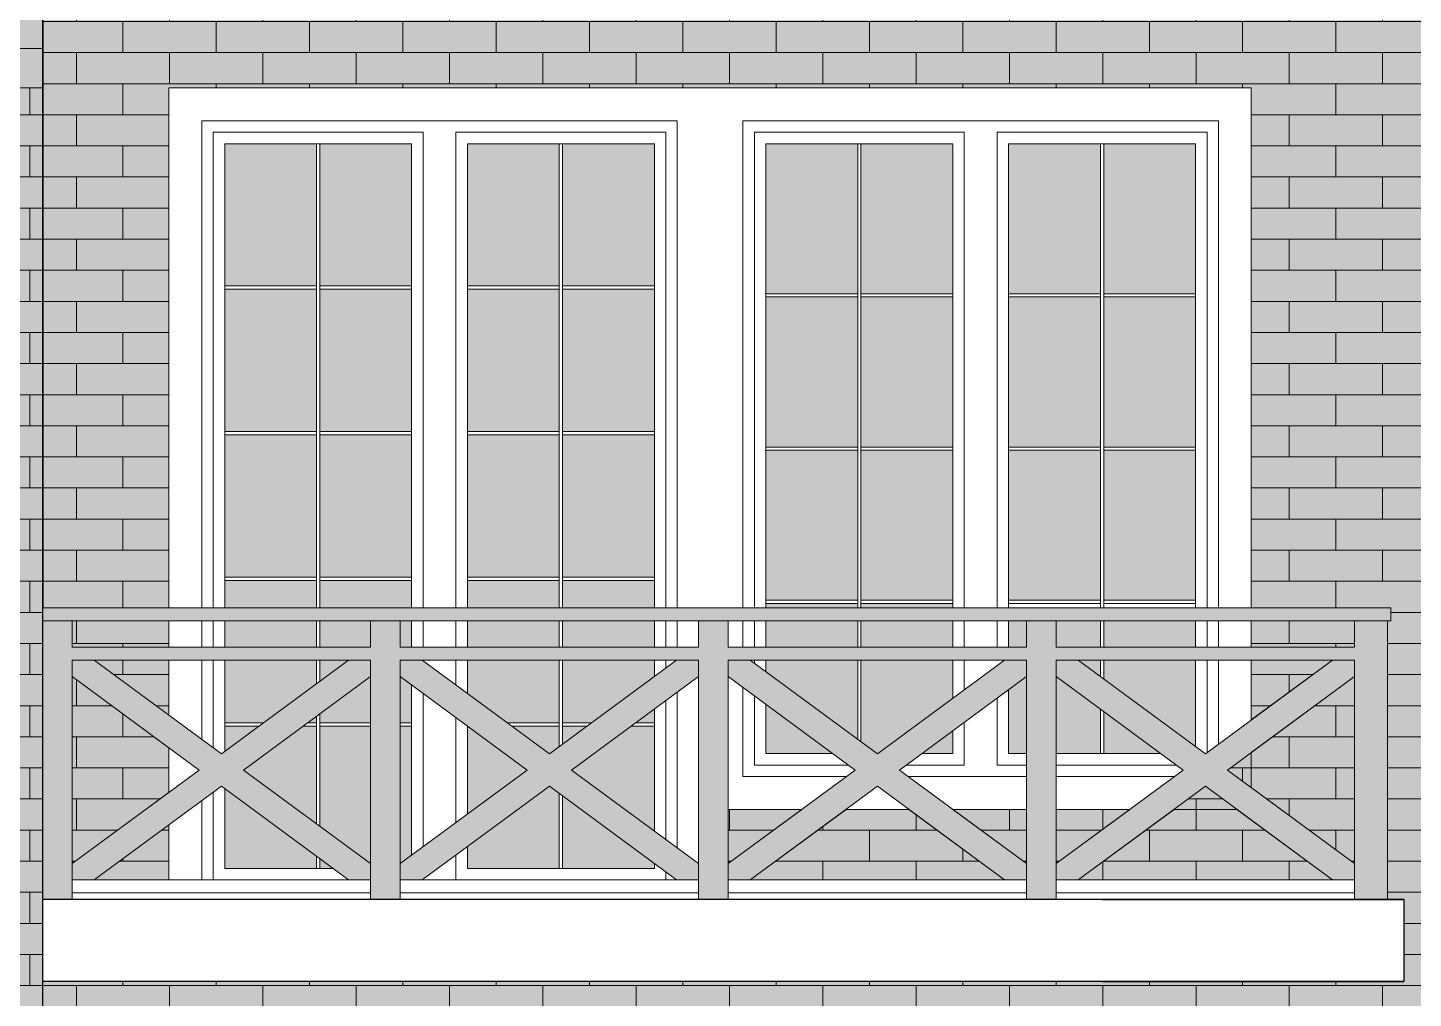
# Model space of a CAD drawing. Header units: millimetres. Extents: x -56498 to 234605, y -296269 to -29969.
# Drawn here: x 217763 to 221988, y -132718 to -129758 of the extents above; entities that cross this region are included whole.
import ezdxf

# ---------------------------------------------------------------- set-up
doc = ezdxf.new("R2010")
doc.units = ezdxf.units.MM
doc.header["$LTSCALE"] = 100
for name, color, linetype, lineweight in [('0.3', 7, 'Continuous', 30), ('Тонкі 0.18', 142, 'Continuous', 18), ('Штрихування 0.09', 253, 'Continuous', 9)]:
    doc.layers.add(name, color=color, linetype=linetype, lineweight=lineweight)

msp = doc.modelspace()

# ---------------------------------------------------------------- hatches: boundary and pattern name
at = {"layer": 'Тонкі 0.18', "ltscale": 0.75, "true_color": 0xf4ebd8}
h = msp.add_hatch(color=254, dxfattribs=at)
h.paths.add_polyline_path([(217689.124, -129001.829), (217364.445, -129366.652), (217689.124, -129731.4)])
h.paths.add_polyline_path([(217608.836, -128911.636), (216959.478, -128911.636), (217284.157, -129276.384)])
h.paths.add_polyline_path([(216879.115, -129001.829), (216879.115, -129731.4), (217203.794, -129366.652)])
h.paths.add_polyline_path([(217284.157, -129456.845), (216959.478, -129821.593), (217608.836, -129821.593)])
h.paths.add_polyline_path([(216759.133, -128911.636), (216029.111, -128911.636), (216029.111, -129821.593), (216759.133, -129821.593)])
h.paths.add_polyline_path([(215909.129, -128991.024), (215475.799, -129366.652), (215909.129, -129742.205)])
h.paths.add_polyline_path([(215384.18, -129446.04), (214950.775, -129821.593), (215817.511, -129821.593)])
h.paths.add_polyline_path([(214859.156, -128991.024), (214859.156, -129742.205), (215292.562, -129366.652)])
h.paths.add_polyline_path([(215817.511, -128911.636), (214950.775, -128911.636), (215384.18, -129287.189)])
h.paths.add_polyline_path([(214739.174, -128911.636), (214229.158, -128911.636), (214229.158, -129821.593), (214739.174, -129821.593)])
h.paths.add_polyline_path([(214109.176, -128991.024), (213675.77, -129366.652), (214109.176, -129742.205)])
h.paths.add_polyline_path([(214017.557, -128911.636), (213150.746, -128911.636), (213584.152, -129287.189)])
h.paths.add_polyline_path([(213492.533, -129366.652), (213059.127, -128991.024), (213059.127, -129742.205)])
h.paths.add_polyline_path([(213584.152, -129446.04), (213150.746, -129821.593), (214017.557, -129821.593)])
h.paths.add_polyline_path([(212939.146, -128911.636), (212209.124, -128911.636), (212209.124, -129821.593), (212939.146, -129821.593)])
h.paths.add_polyline_path([(212089.142, -129001.829), (211764.463, -129366.652), (212089.142, -129731.4)])
h.paths.add_polyline_path([(212008.854, -128911.636), (211359.496, -128911.636), (211684.175, -129276.384)])
h.paths.add_polyline_path([(211279.133, -129001.829), (211279.133, -129731.4), (211603.812, -129366.652)])
h.paths.add_polyline_path([(211684.175, -129456.845), (211359.496, -129821.593), (212008.854, -129821.593)])
h.paths.add_polyline_path([(214859.156, -129941.65), (214109.176, -129941.65), (214109.176, -131041.634), (214859.156, -131041.634)])
h.paths.add_polyline_path([(214859.156, -131041.634), (214109.176, -131041.634), (214109.176, -132141.619), (212459.143, -132141.619), (212459.143, -131041.634), (211159.151, -131041.634), (211159.151, -133966.634), (212459.143, -133966.634), (212459.143, -133141.618), (214109.176, -133141.618), (214109.176, -133966.634), (214859.156, -133966.634), (214859.156, -133141.618), (216509.114, -133141.618), (216509.114, -133966.634), (217809.181, -133966.634), (217809.181, -131041.634), (216509.114, -131041.634), (216509.114, -132141.619), (214859.156, -132141.619)])
h.paths.add_polyline_path([(217809.181, -129941.65), (216509.114, -129941.65), (216509.114, -131041.634), (217809.181, -131041.634)])
h.paths.add_polyline_path([(212459.143, -129941.65), (211159.151, -129941.65), (211159.151, -131041.634), (212459.143, -131041.634)])
h.paths.add_polyline_path([(217809.181, -133966.634), (216509.114, -133966.634), (216509.114, -134791.651), (214859.156, -134791.651), (214859.156, -133966.634), (214109.176, -133966.634), (214109.176, -134791.576), (214109.176, -134791.651), (212459.143, -134791.651), (212459.143, -133966.634), (211159.151, -133966.634), (211159.151, -135646.592), (217809.181, -135646.592)])
h = msp.add_hatch(color=254, dxfattribs=at)
h.paths.add_polyline_path([(218194.113, -131041.634), (217809.181, -131041.634), (217809.181, -131526.627), (218194.113, -131526.627)], flags=17)
h.paths.add_polyline_path([(218194.113, -131686.603), (217966.531, -131686.603), (218194.113, -131854.172)], flags=17)
h.paths.add_polyline_path([(218194.113, -131566.621), (217899.074, -131566.621), (217899.074, -131646.609), (218194.113, -131646.609)], flags=16)
h.paths.add_polyline_path([(218194.113, -131953.515), (217899.074, -131736.276), (217899.074, -132306.922), (218194.113, -132089.741)], flags=17)
h.paths.add_polyline_path([(218194.113, -132189.07), (217966.531, -132356.595), (218194.113, -132356.595)], flags=17)
h.paths.add_polyline_path([(221741.646, -131686.603), (221494.104, -131686.603), (221494.104, -131868.864)], flags=16)
h.paths.add_polyline_path([(220123.636, -132141.619), (219899.072, -132141.619), (219899.072, -132306.922)], flags=17)
h.paths.add_polyline_path([(220449.602, -132141.619), (220258.575, -132141.619), (219966.529, -132356.595), (220741.647, -132356.595)], flags=17)
h.paths.add_polyline_path([(221449.601, -132141.619), (221258.574, -132141.619), (220966.529, -132356.595), (221741.646, -132356.595)], flags=17)
h.paths.add_polyline_path([(221809.103, -131736.276), (221494.104, -131968.211), (221494.104, -132074.987), (221809.103, -132306.922)], flags=17)
h.paths.add_polyline_path([(225309.139, -129694.333), (218488.103, -129694.333), (218409.166, -129601.814), (217809.181, -128898.649), (217809.181, -128911.636), (217809.181, -129821.593), (217809.181, -129941.65), (217809.181, -131041.634), (218194.113, -131041.634), (218194.113, -129941.65), (219844.071, -129941.65), (221494.104, -129941.65), (221494.104, -131041.634), (222309.066, -131041.634), (222309.066, -129941.65), (223959.091, -129941.65), (223959.091, -131041.634), (225309.139, -131041.634)])
h.paths.add_polyline_path([(225309.139, -131041.634), (223959.091, -131041.634), (223959.091, -132141.619), (222309.066, -132141.619), (222309.066, -131041.634), (221494.104, -131041.634), (221494.104, -131526.627), (221919.106, -131526.627), (221919.106, -131566.621), (221909.126, -131566.621), (221909.126, -132416.598), (221959.126, -132416.598), (221959.126, -132666.595), (217809.181, -132666.595), (217809.181, -133966.634), (218194.113, -133966.634), (218194.113, -133141.618), (219844.146, -133141.618), (221494.104, -133141.618), (221494.104, -133966.634), (222309.141, -133966.634), (222309.141, -133141.618), (223959.173, -133141.618), (223959.173, -133966.634), (225309.139, -133966.634)])
h.paths.add_polyline_path([(225309.139, -133966.634), (223959.173, -133966.634), (223959.173, -134791.651), (222309.141, -134791.651), (222309.141, -133966.634), (221494.104, -133966.634), (221494.104, -134791.576), (221494.104, -134791.651), (218194.113, -134791.651), (218194.113, -133966.634), (217809.181, -133966.634), (217809.181, -135646.592), (225309.139, -135646.592)])
h.paths.add_polyline_path([(221809.103, -131566.621), (221494.104, -131566.621), (221494.104, -131646.609), (221809.103, -131646.609)], flags=16)
h.paths.add_polyline_path([(221741.646, -131686.603), (221494.104, -131686.603), (221494.104, -131868.864)], flags=17)
h.paths.add_polyline_path([(221809.103, -131736.276), (221494.104, -131968.211), (221494.104, -132074.987), (221809.103, -132306.922)], flags=16)
h.paths.add_polyline_path([(221449.601, -132141.619), (221258.574, -132141.619), (220966.529, -132356.595), (221741.646, -132356.595)], flags=17)
h.paths.add_polyline_path([(220899.072, -132141.619), (220899.072, -132306.922), (221123.636, -132141.619)], flags=17)
h.paths.add_polyline_path([(221258.567, -132141.619), (221258.574, -132141.619), (221354.088, -132071.31), (221449.601, -132141.619), (221449.608, -132141.619), (221741.646, -132356.595), (220966.529, -132356.595)], flags=17)
h.paths.add_polyline_path([(221421.545, -132021.637), (221809.103, -131736.276), (221809.103, -132306.922)], flags=17)
h.paths.add_polyline_path([(221494.104, -131868.864), (221494.104, -131686.603), (221741.646, -131686.603)], flags=17)
h.paths.add_polyline_path([(220809.104, -132141.619), (220584.54, -132141.619), (220809.104, -132306.922)], flags=17)
at = {"layer": 'Тонкі 0.18'}
msp.add_hatch(color=256, dxfattribs=at).paths.add_polyline_path([(219104.07, -131887.248), (219104.67, -131887.623), (219104.07, -131887.623), (219104.07, -131887.248)], flags=0)
at = {"layer": 'Штрихування 0.09', "true_color": 0xa64517}
h = msp.add_hatch(color=34, dxfattribs=at)
h.paths.add_polyline_path([(214229.158, -128911.636), (214109.176, -128911.636), (214109.176, -129821.593), (214229.158, -129821.593)])
h.paths.add_polyline_path([(215909.129, -128991.024), (215909.129, -128911.636), (215817.511, -128911.636), (215384.18, -129287.189), (214950.775, -128911.636), (214859.156, -128911.636), (214859.156, -128991.024), (215292.562, -129366.652), (214859.156, -129742.205), (214859.156, -129821.593), (214950.775, -129821.593), (215384.18, -129446.04), (215817.511, -129821.593), (215909.129, -129821.593), (215909.129, -129742.205), (215475.799, -129366.652)])
h.paths.add_polyline_path([(217689.124, -129001.829), (217689.124, -128911.636), (217608.836, -128911.636), (217284.157, -129276.384), (216959.478, -128911.636), (216879.115, -128911.636), (216879.115, -129001.829), (217203.794, -129366.652), (216879.115, -129731.4), (216879.115, -129821.593), (216959.478, -129821.593), (217284.157, -129456.845), (217608.836, -129821.593), (217689.124, -129821.593), (217689.124, -129731.4), (217364.445, -129366.652)])
h.paths.add_polyline_path([(213059.127, -128991.024), (213059.127, -128911.636), (212939.146, -128911.636), (212939.146, -129821.593), (213059.127, -129821.593)])
h.paths.add_polyline_path([(212209.124, -128911.636), (212089.142, -128911.636), (212089.142, -129821.593), (212209.124, -129821.593)])
h.paths.add_polyline_path([(211279.133, -128911.636), (211159.151, -128911.636), (211159.151, -129821.593), (211279.133, -129821.593)])
h.paths.add_polyline_path([(214109.176, -128991.024), (214109.176, -128911.636), (214017.557, -128911.636), (213584.152, -129287.189), (213150.746, -128911.636), (213059.127, -128911.636), (213059.127, -128991.024), (213492.533, -129366.652), (213059.127, -129742.205), (213059.127, -129821.593), (213150.746, -129821.593), (213584.152, -129446.04), (214017.557, -129821.593), (214109.176, -129821.593), (214109.176, -129742.205), (213675.77, -129366.652)])
h.paths.add_polyline_path([(212089.142, -129001.829), (212089.142, -128911.636), (212008.854, -128911.636), (211684.175, -129276.384), (211359.496, -128911.636), (211279.133, -128911.636), (211279.133, -129001.829), (211603.812, -129366.652), (211279.133, -129731.4), (211279.133, -129821.593), (211359.496, -129821.593), (211684.175, -129456.845), (212008.854, -129821.593), (212089.142, -129821.593), (212089.142, -129731.4), (211764.463, -129366.652)])
h.paths.add_polyline_path([(217809.106, -129821.593), (211159.151, -129821.593), (211159.151, -129941.65), (217809.106, -129941.65)])
h.paths.add_polyline_path([(214859.156, -128991.024), (214859.156, -128911.636), (214739.174, -128911.636), (214739.174, -129821.593), (214859.156, -129821.593)])
h.paths.add_polyline_path([(216029.111, -128911.636), (215909.129, -128911.636), (215909.129, -129821.593), (216029.111, -129821.593)])
h.paths.add_polyline_path([(216879.115, -129001.829), (216879.115, -128911.636), (216759.133, -128911.636), (216759.133, -129821.593), (216879.115, -129821.593)])
h.paths.add_polyline_path([(217809.181, -128911.636), (217689.124, -128911.636), (217689.124, -129731.4), (217689.124, -129821.593), (217809.181, -129821.593)])
h.paths.add_polyline_path([(211159.151, -128898.58), (211250.433, -128791.654), (217717.863, -128791.654), (217809.181, -128898.58), (217809.181, -128911.636), (211159.151, -128911.636)])
at = {"layer": 'Штрихування 0.09', "ltscale": 0.75}
h = msp.add_hatch(dxfattribs=at)
h.set_pattern_fill('AR-BRSTD', color=256, scale=1.4, style=0)
h.paths.add_polyline_path([(217689.124, -129001.829), (217364.445, -129366.652), (217689.124, -129731.4)])
h.paths.add_polyline_path([(217608.836, -128911.636), (216959.478, -128911.636), (217284.157, -129276.384)])
h.paths.add_polyline_path([(216879.115, -129001.829), (216879.115, -129731.4), (217203.794, -129366.652)])
h.paths.add_polyline_path([(217284.157, -129456.845), (216959.478, -129821.593), (217608.836, -129821.593)])
h.paths.add_polyline_path([(216759.133, -128911.636), (216029.111, -128911.636), (216029.111, -129821.593), (216759.133, -129821.593)])
h.paths.add_polyline_path([(215909.129, -128991.024), (215475.799, -129366.652), (215909.129, -129742.205)])
h.paths.add_polyline_path([(215384.18, -129446.04), (214950.775, -129821.593), (215817.511, -129821.593)])
h.paths.add_polyline_path([(214859.156, -128991.024), (214859.156, -129742.205), (215292.562, -129366.652)])
h.paths.add_polyline_path([(215817.511, -128911.636), (214950.775, -128911.636), (215384.18, -129287.189)])
h.paths.add_polyline_path([(214739.174, -128911.636), (214229.158, -128911.636), (214229.158, -129821.593), (214739.174, -129821.593)])
h.paths.add_polyline_path([(214109.176, -128991.024), (213675.77, -129366.652), (214109.176, -129742.205)])
h.paths.add_polyline_path([(214017.557, -128911.636), (213150.746, -128911.636), (213584.152, -129287.189)])
h.paths.add_polyline_path([(213492.533, -129366.652), (213059.127, -128991.024), (213059.127, -129742.205)])
h.paths.add_polyline_path([(213584.152, -129446.04), (213150.746, -129821.593), (214017.557, -129821.593)])
h.paths.add_polyline_path([(212939.146, -128911.636), (212209.124, -128911.636), (212209.124, -129821.593), (212939.146, -129821.593)])
h.paths.add_polyline_path([(212089.142, -129001.829), (211764.463, -129366.652), (212089.142, -129731.4)])
h.paths.add_polyline_path([(212008.854, -128911.636), (211359.496, -128911.636), (211684.175, -129276.384)])
h.paths.add_polyline_path([(211279.133, -129001.829), (211279.133, -129731.4), (211603.812, -129366.652)])
h.paths.add_polyline_path([(211684.175, -129456.845), (211359.496, -129821.593), (212008.854, -129821.593)])
h.paths.add_polyline_path([(214859.156, -129941.65), (214109.176, -129941.65), (214109.176, -131041.634), (214859.156, -131041.634)])
h.paths.add_polyline_path([(214859.156, -131041.634), (214109.176, -131041.634), (214109.176, -132141.619), (212459.143, -132141.619), (212459.143, -131041.634), (211159.151, -131041.634), (211159.151, -133966.634), (212459.143, -133966.634), (212459.143, -133141.618), (214109.176, -133141.618), (214109.176, -133966.634), (214859.156, -133966.634), (214859.156, -133141.618), (216509.114, -133141.618), (216509.114, -133966.634), (217809.181, -133966.634), (217809.181, -131041.634), (216509.114, -131041.634), (216509.114, -132141.619), (214859.156, -132141.619)])
h.paths.add_polyline_path([(217809.181, -129941.65), (216509.114, -129941.65), (216509.114, -131041.634), (217809.181, -131041.634)])
h.paths.add_polyline_path([(212459.143, -129941.65), (211159.151, -129941.65), (211159.151, -131041.634), (212459.143, -131041.634)])
h.paths.add_polyline_path([(217809.181, -133966.634), (216509.114, -133966.634), (216509.114, -134791.651), (214859.156, -134791.651), (214859.156, -133966.634), (214109.176, -133966.634), (214109.176, -134791.576), (214109.176, -134791.651), (212459.143, -134791.651), (212459.143, -133966.634), (211159.151, -133966.634), (211159.151, -135646.592), (217809.181, -135646.592)])
h = msp.add_hatch(dxfattribs=at)
h.set_pattern_fill('AR-BRSTD', color=256, scale=1.4, style=0)
h.paths.add_polyline_path([(218194.113, -131041.634), (217809.181, -131041.634), (217809.181, -131526.627), (218194.113, -131526.627)], flags=17)
h.paths.add_polyline_path([(218194.113, -131686.603), (217966.531, -131686.603), (218194.113, -131854.172)], flags=17)
h.paths.add_polyline_path([(218194.113, -131566.621), (217899.074, -131566.621), (217899.074, -131646.609), (218194.113, -131646.609)], flags=16)
h.paths.add_polyline_path([(218194.113, -131953.515), (217899.074, -131736.276), (217899.074, -132306.922), (218194.113, -132089.741)], flags=17)
h.paths.add_polyline_path([(218194.113, -132189.07), (217966.531, -132356.595), (218194.113, -132356.595)], flags=17)
h.paths.add_polyline_path([(221741.646, -131686.603), (221494.104, -131686.603), (221494.104, -131868.864)], flags=16)
h.paths.add_polyline_path([(220123.636, -132141.619), (219899.072, -132141.619), (219899.072, -132306.922)], flags=17)
h.paths.add_polyline_path([(220449.602, -132141.619), (220258.575, -132141.619), (219966.529, -132356.595), (220741.647, -132356.595)], flags=17)
h.paths.add_polyline_path([(221449.601, -132141.619), (221258.574, -132141.619), (220966.529, -132356.595), (221741.646, -132356.595)], flags=17)
h.paths.add_polyline_path([(221809.103, -131736.276), (221494.104, -131968.211), (221494.104, -132074.987), (221809.103, -132306.922)], flags=17)
h.paths.add_polyline_path([(225309.139, -129694.333), (218488.103, -129694.333), (218409.166, -129601.814), (217809.181, -128898.649), (217809.181, -128911.636), (217809.181, -129821.593), (217809.181, -129941.65), (217809.181, -131041.634), (218194.113, -131041.634), (218194.113, -129941.65), (219844.071, -129941.65), (221494.104, -129941.65), (221494.104, -131041.634), (222309.066, -131041.634), (222309.066, -129941.65), (223959.091, -129941.65), (223959.091, -131041.634), (225309.139, -131041.634)])
h.paths.add_polyline_path([(225309.139, -131041.634), (223959.091, -131041.634), (223959.091, -132141.619), (222309.066, -132141.619), (222309.066, -131041.634), (221494.104, -131041.634), (221494.104, -131526.627), (221919.106, -131526.627), (221919.106, -131566.621), (221909.126, -131566.621), (221909.126, -132416.598), (221959.126, -132416.598), (221959.126, -132666.595), (217809.181, -132666.595), (217809.181, -133966.634), (218194.113, -133966.634), (218194.113, -133141.618), (219844.146, -133141.618), (221494.104, -133141.618), (221494.104, -133966.634), (222309.141, -133966.634), (222309.141, -133141.618), (223959.173, -133141.618), (223959.173, -133966.634), (225309.139, -133966.634)])
h.paths.add_polyline_path([(225309.139, -133966.634), (223959.173, -133966.634), (223959.173, -134791.651), (222309.141, -134791.651), (222309.141, -133966.634), (221494.104, -133966.634), (221494.104, -134791.576), (221494.104, -134791.651), (218194.113, -134791.651), (218194.113, -133966.634), (217809.181, -133966.634), (217809.181, -135646.592), (225309.139, -135646.592)])
h.paths.add_polyline_path([(221809.103, -131566.621), (221494.104, -131566.621), (221494.104, -131646.609), (221809.103, -131646.609)], flags=16)
h.paths.add_polyline_path([(221741.646, -131686.603), (221494.104, -131686.603), (221494.104, -131868.864)], flags=17)
h.paths.add_polyline_path([(221809.103, -131736.276), (221494.104, -131968.211), (221494.104, -132074.987), (221809.103, -132306.922)], flags=16)
h.paths.add_polyline_path([(221449.601, -132141.619), (221258.574, -132141.619), (220966.529, -132356.595), (221741.646, -132356.595)], flags=17)
h.paths.add_polyline_path([(220899.072, -132141.619), (220899.072, -132306.922), (221123.636, -132141.619)], flags=17)
h.paths.add_polyline_path([(221258.567, -132141.619), (221258.574, -132141.619), (221354.088, -132071.31), (221449.601, -132141.619), (221449.608, -132141.619), (221741.646, -132356.595), (220966.529, -132356.595)], flags=17)
h.paths.add_polyline_path([(221421.545, -132021.637), (221809.103, -131736.276), (221809.103, -132306.922)], flags=17)
h.paths.add_polyline_path([(221494.104, -131868.864), (221494.104, -131686.603), (221741.646, -131686.603)], flags=17)
h.paths.add_polyline_path([(220809.104, -132141.619), (220584.54, -132141.619), (220809.104, -132306.922)], flags=17)
at = {"layer": 'Штрихування 0.09'}
h = msp.add_hatch(color=7, dxfattribs=at)
h.set_gradient(color1=(209, 255, 255), color2=(250, 255, 255), one_color=1, tint=0.99)
h.paths.add_polyline_path([(219674.116, -131566.621), (219394.083, -131566.621), (219394.083, -131646.609), (219674.116, -131646.609)])
h.paths.add_polyline_path([(219384.103, -131566.621), (219104.07, -131566.621), (219104.07, -131646.609), (219384.103, -131646.609)])
h.paths.add_polyline_path([(218809.105, -131736.276), (218654.082, -131850.42), (218654.082, -131877.643), (218809.105, -131877.643)])
h.paths.add_polyline_path([(218644.102, -131857.768), (218617.109, -131877.643), (218644.102, -131877.643)])
h.paths.add_polyline_path([(219674.116, -130111.605), (219394.083, -130111.605), (219394.083, -130545.611), (219674.116, -130545.611)])
h.paths.add_polyline_path([(219384.103, -130111.605), (219104.07, -130111.605), (219104.07, -130545.611), (219384.103, -130545.611)])
h.paths.add_polyline_path([(219384.103, -130555.591), (219104.07, -130555.591), (219104.07, -130989.597), (219384.103, -130989.597)])
h.paths.add_polyline_path([(219674.116, -130555.591), (219394.083, -130555.591), (219394.083, -130989.597), (219674.116, -130989.597)])
h.paths.add_polyline_path([(219384.103, -130999.652), (219104.07, -130999.652), (219104.07, -131433.583), (219384.103, -131433.583)])
h.paths.add_polyline_path([(219674.116, -130999.652), (219394.083, -130999.652), (219394.083, -131433.583), (219674.116, -131433.583)])
h.paths.add_polyline_path([(219384.103, -131443.637), (219104.07, -131443.637), (219104.07, -131526.627), (219384.103, -131526.627)])
h.paths.add_polyline_path([(219674.116, -131443.637), (219394.083, -131443.637), (219394.083, -131526.627), (219674.116, -131526.627)])
h.paths.add_polyline_path([(219674.116, -131887.623), (219603.555, -131887.623), (219421.546, -132021.637), (219674.116, -132207.555)])
h.paths.add_polyline_path([(219394.083, -132100.75), (219394.083, -132321.629), (219674.116, -132321.629), (219674.116, -132306.885)])
h.paths.add_polyline_path([(219384.103, -132093.404), (219354.089, -132071.31), (219104.07, -132255.351), (219104.07, -132321.629), (219384.103, -132321.629)])
h.paths.add_polyline_path([(219104.623, -131887.623), (219104.07, -131887.623), (219104.07, -132156.022), (219286.632, -132021.637)])
h.paths.add_polyline_path([(219384.103, -131887.623), (219239.543, -131887.623), (219354.089, -131971.963), (219384.103, -131949.863)])
h.paths.add_polyline_path([(219468.634, -131887.623), (219394.083, -131887.623), (219394.083, -131942.515)])
h.paths.add_polyline_path([(219674.116, -131736.327), (219674.116, -131686.603), (219394.083, -131686.603), (219394.083, -131877.643), (219482.188, -131877.643)])
h.paths.add_polyline_path([(219384.103, -131686.603), (219104.07, -131686.603), (219104.07, -131787.874), (219225.99, -131877.643), (219384.103, -131877.643)])
h.paths.add_polyline_path([(219674.116, -131835.669), (219617.109, -131877.643), (219674.116, -131877.643)])
h.paths.add_polyline_path([(218934.115, -131887.623), (218899.073, -131887.623), (218899.073, -132306.922), (218934.115, -132281.127)])
h.paths.add_polyline_path([(218934.115, -131762.077), (218899.073, -131736.276), (218899.073, -131877.643), (218934.115, -131877.643)])
h.paths.add_polyline_path([(218934.115, -131566.621), (218899.073, -131566.621), (218899.073, -131646.609), (218934.115, -131646.609)])
h.paths.add_polyline_path([(218809.105, -131566.621), (218654.082, -131566.621), (218654.082, -131646.609), (218809.105, -131646.609)])
h.paths.add_polyline_path([(218741.648, -131686.603), (218654.082, -131686.603), (218654.082, -131751.078)])
h.paths.add_polyline_path([(218644.102, -131686.603), (218364.069, -131686.603), (218364.069, -131877.643), (218482.189, -131877.643), (218644.102, -131758.426)])
h.paths.add_polyline_path([(218644.102, -131566.621), (218364.069, -131566.621), (218364.069, -131646.609), (218644.102, -131646.609)])
h.paths.add_polyline_path([(218468.635, -131887.623), (218364.069, -131887.623), (218364.069, -131964.615)])
h.paths.add_polyline_path([(218644.102, -131887.623), (218603.555, -131887.623), (218421.546, -132021.637), (218644.102, -132185.462)])
h.paths.add_polyline_path([(218809.105, -131887.623), (218654.082, -131887.623), (218654.082, -132192.808), (218809.105, -132306.922)])
h.paths.add_polyline_path([(218364.069, -132078.656), (218364.069, -132321.629), (218644.102, -132321.629), (218644.102, -132284.791)])
h.paths.add_polyline_path([(218654.082, -132292.137), (218654.082, -132321.629), (218694.146, -132321.629)])
h.paths.add_polyline_path([(218934.115, -131443.637), (218654.082, -131443.637), (218654.082, -131526.627), (218934.115, -131526.627)])
h.paths.add_polyline_path([(218644.102, -131443.637), (218364.069, -131443.637), (218364.069, -131526.627), (218644.102, -131526.627)])
h.paths.add_polyline_path([(218644.102, -130999.652), (218364.069, -130999.652), (218364.069, -131433.583), (218644.102, -131433.583)])
h.paths.add_polyline_path([(218934.115, -130999.652), (218654.082, -130999.652), (218654.082, -131433.583), (218934.115, -131433.583)])
h.paths.add_polyline_path([(218934.115, -130555.591), (218654.082, -130555.591), (218654.082, -130989.597), (218934.115, -130989.597)])
h.paths.add_polyline_path([(218644.102, -130555.591), (218364.069, -130555.591), (218364.069, -130989.597), (218644.102, -130989.597)])
h.paths.add_polyline_path([(218644.102, -130111.605), (218364.069, -130111.605), (218364.069, -130545.611), (218644.102, -130545.611)])
h.paths.add_polyline_path([(218934.115, -130111.605), (218654.082, -130111.605), (218654.082, -130545.611), (218934.115, -130545.611)])
h = msp.add_hatch(color=7, dxfattribs=at)
h.set_gradient(color1=(209, 255, 255), color2=(250, 255, 255), one_color=1, tint=0.99)
h.paths.add_polyline_path([(221324.073, -130111.605), (221044.116, -130111.605), (221044.116, -130569.097), (221324.073, -130569.097)])
h.paths.add_polyline_path([(221034.061, -130111.605), (220754.103, -130111.605), (220754.103, -130569.097), (221034.061, -130569.097)])
h.paths.add_polyline_path([(221034.061, -130579.152), (220754.103, -130579.152), (220754.103, -131036.644), (221034.061, -131036.644)])
h.paths.add_polyline_path([(221324.073, -130579.152), (221044.116, -130579.152), (221044.116, -131036.644), (221324.073, -131036.644)])
h.paths.add_polyline_path([(221324.073, -131046.624), (221044.116, -131046.624), (221044.116, -131504.116), (221324.073, -131504.116)])
h.paths.add_polyline_path([(221034.061, -131046.624), (220754.103, -131046.624), (220754.103, -131504.116), (221034.061, -131504.116)])
h.paths.add_polyline_path([(221044.116, -131843.072), (221044.116, -131971.588), (221218.657, -131971.588)])
h.paths.add_polyline_path([(221034.061, -131835.669), (220899.072, -131736.276), (220899.072, -131971.588), (221034.061, -131971.588)])
h.paths.add_polyline_path([(220809.104, -131736.276), (220754.103, -131776.774), (220754.103, -131971.588), (220809.104, -131971.588)])
h.paths.add_polyline_path([(220809.104, -131566.621), (220754.103, -131566.621), (220754.103, -131646.609), (220809.104, -131646.609)])
h.paths.add_polyline_path([(221034.061, -131566.621), (220899.072, -131566.621), (220899.072, -131646.609), (221034.061, -131646.609)])
h.paths.add_polyline_path([(221034.061, -131686.603), (220966.529, -131686.603), (221034.061, -131736.327)])
h.paths.add_polyline_path([(221324.073, -131566.621), (221044.116, -131566.621), (221044.116, -131646.609), (221324.073, -131646.609)])
h.paths.add_polyline_path([(221324.073, -131686.603), (221044.116, -131686.603), (221044.116, -131743.73), (221324.073, -131949.863)])
h.paths.add_polyline_path([(220584.072, -131901.968), (220489.518, -131971.588), (220584.072, -131971.588)])
h.paths.add_polyline_path([(220584.072, -131686.603), (220304.114, -131686.603), (220304.114, -131935.167), (220353.579, -131971.588), (220354.598, -131971.588), (220584.072, -131802.625)])
h.paths.add_polyline_path([(220294.06, -131686.603), (220014.102, -131686.603), (220014.102, -131721.63), (220294.06, -131927.764)])
h.paths.add_polyline_path([(220014.102, -131820.973), (220014.102, -131971.588), (220218.658, -131971.588)])
h.paths.add_polyline_path([(220294.06, -131566.621), (220014.102, -131566.621), (220014.102, -131646.609), (220294.06, -131646.609)])
h.paths.add_polyline_path([(220584.072, -131566.621), (220304.114, -131566.621), (220304.114, -131646.609), (220584.072, -131646.609)])
h.paths.add_polyline_path([(220584.072, -131514.096), (220304.114, -131514.096), (220304.114, -131526.627), (220584.072, -131526.627)])
h.paths.add_polyline_path([(220294.06, -131514.096), (220014.102, -131514.096), (220014.102, -131526.627), (220294.06, -131526.627)])
h.paths.add_polyline_path([(220584.072, -131046.624), (220304.114, -131046.624), (220304.114, -131504.116), (220584.072, -131504.116)])
h.paths.add_polyline_path([(220294.06, -131046.624), (220014.102, -131046.624), (220014.102, -131504.116), (220294.06, -131504.116)])
h.paths.add_polyline_path([(220294.06, -130579.152), (220014.102, -130579.152), (220014.102, -131036.644), (220294.06, -131036.644)])
h.paths.add_polyline_path([(220584.072, -130579.152), (220304.114, -130579.152), (220304.114, -131036.644), (220584.072, -131036.644)])
h.paths.add_polyline_path([(220584.072, -130111.605), (220304.114, -130111.605), (220304.114, -130569.097), (220584.072, -130569.097)])
h.paths.add_polyline_path([(220294.06, -130111.605), (220014.102, -130111.605), (220014.102, -130569.097), (220294.06, -130569.097)])
at = {"layer": 'Штрихування 0.09', "true_color": 0xa64517}
h = msp.add_hatch(color=34, dxfattribs=at)
h.paths.add_polyline_path([(218809.105, -131736.276), (218809.105, -131686.603), (218741.648, -131686.603), (218354.089, -131971.963), (217966.531, -131686.603), (217899.074, -131686.603), (217899.074, -131736.276), (218194.113, -131953.504), (218194.113, -131953.515), (218286.632, -132021.637), (218194.113, -132089.741), (218194.113, -132089.769), (217899.074, -132306.922), (217899.074, -132356.595), (217966.531, -132356.595), (218354.089, -132071.31), (218741.648, -132356.595), (218809.105, -132356.595), (218809.105, -132306.922), (218421.546, -132021.637)], flags=17)
h.paths.add_polyline_path([(219809.105, -131736.276), (219809.105, -131686.603), (219741.648, -131686.603), (219354.089, -131971.963), (218966.53, -131686.603), (218899.073, -131686.603), (218899.073, -131736.276), (219286.632, -132021.637), (218899.073, -132306.922), (218899.073, -132356.595), (218966.53, -132356.595), (219354.089, -132071.31), (219741.648, -132356.595), (219809.105, -132356.595), (219809.105, -132306.922), (219421.546, -132021.637)], flags=17)
h.paths.add_polyline_path([(221809.103, -131736.276), (221809.103, -131686.603), (221741.646, -131686.603), (221354.088, -131971.963), (220966.529, -131686.603), (220899.072, -131686.603), (220899.072, -131736.276), (221286.631, -132021.637), (221123.636, -132141.619), (221123.653, -132141.619), (220899.072, -132306.922), (220899.072, -132356.595), (220966.529, -132356.595), (221258.567, -132141.619), (221258.574, -132141.619), (221354.088, -132071.31), (221449.601, -132141.619), (221449.608, -132141.619), (221741.646, -132356.595), (221809.103, -132356.595), (221809.103, -132306.922), (221421.545, -132021.637)], flags=17)
h.paths.add_polyline_path([(220809.104, -131736.276), (220809.104, -131686.603), (220741.647, -131686.603), (220354.088, -131971.963), (219966.529, -131686.603), (219899.072, -131686.603), (219899.072, -131736.276), (220286.631, -132021.637), (220123.636, -132141.619), (220123.654, -132141.619), (219899.072, -132306.922), (219899.072, -132356.595), (219966.529, -132356.595), (220258.568, -132141.619), (220258.575, -132141.619), (220354.088, -132071.31), (220449.602, -132141.619), (220449.609, -132141.619), (220741.647, -132356.595), (220809.104, -132356.595), (220809.104, -132306.922), (220584.523, -132141.619), (220584.54, -132141.619), (220584.534, -132141.627), (220584.523, -132141.619), (220584.529, -132141.61), (220421.545, -132021.637)], flags=17)
h.paths.add_polyline_path([(221919.106, -131526.627), (217809.181, -131526.627), (217809.181, -131566.621), (221919.106, -131566.621)])
h.paths.add_polyline_path([(220899.072, -131566.621), (220809.104, -131566.621), (220809.104, -131646.609), (219899.072, -131646.609), (219899.072, -131566.621), (219809.105, -131566.621), (219809.105, -131646.609), (218899.073, -131646.609), (218899.073, -131566.621), (218809.105, -131566.621), (218809.105, -131646.609), (217899.074, -131646.609), (217899.074, -131566.621), (217809.181, -131566.621), (217809.181, -132416.598), (217899.074, -132416.598), (217899.074, -131686.603), (217966.531, -131686.603), (218809.105, -131686.603), (218809.105, -132416.598), (218899.073, -132416.598), (218899.073, -131686.603), (218966.53, -131686.603), (219809.105, -131686.603), (219809.105, -132416.598), (219899.072, -132416.598), (219899.072, -131686.603), (219966.529, -131686.603), (220809.104, -131686.603), (220809.104, -132416.598), (220899.072, -132416.598), (220899.072, -131686.603), (220966.529, -131686.603), (221809.103, -131686.603), (221809.103, -132416.598), (221909.126, -132416.598), (221909.126, -131566.621), (221809.103, -131566.621), (221809.103, -131646.609), (220899.072, -131646.609)])

# ---------------------------------------------------------------- linework, layer by layer
for p, q in [((217809.181, -129821.593), (217809.181, -128911.636)), ((217809.106, -129821.593), (217809.106, -129941.65)), ((217809.181, -129941.65), (217809.181, -129821.593))]:
    msp.add_line(p, q)
at = {"layer": '0.3'}
for p, q in [((217809.181, -128898.58), (217809.181, -131526.627)), ((217809.181, -134634.901), (217809.181, -129941.65)), ((217809.181, -136216.577), (217809.181, -129941.65)), ((221959.126, -132416.598), (217809.181, -132416.598)), ((221039.101, -132416.598), (221959.126, -132416.598)), ((221959.126, -132666.595), (217809.181, -132666.595)), ((221039.101, -132666.595), (221959.126, -132666.595))]:
    msp.add_line(p, q, dxfattribs=at)
at = {"layer": '0.3', "ltscale": 0.75}
msp.add_line((221959.126, -132416.598), (221959.126, -132666.595), dxfattribs=at)
at = {"layer": 'Тонкі 0.18'}
for p, q in [((217809.181, -129821.593), (211159.151, -129821.593)), ((211159.151, -129941.65), (217809.181, -129941.65)), ((217809.181, -129941.65), (216509.114, -129941.65)), ((221494.104, -129941.65), (218194.113, -129941.65)), ((218194.113, -129941.65), (218194.113, -131526.627)), ((218194.113, -131526.627), (218194.113, -129941.65)), ((218194.113, -129941.65), (219844.071, -129941.65)), ((221494.104, -129941.65), (219844.071, -129941.65)), ((221494.104, -131526.627), (221494.104, -129941.65)), ((221494.104, -131526.627), (221494.104, -129941.65)), ((218294.136, -130041.597), (218294.136, -131526.627)), ((219744.124, -130041.597), (218294.136, -130041.597)), ((219744.124, -131526.627), (219744.124, -130041.597)), ((219944.094, -131526.627), (219944.094, -130041.597)), ((219944.094, -130041.597), (221394.082, -130041.597)), ((221394.082, -130041.597), (221394.082, -131526.627)), ((218194.113, -131526.627), (217809.106, -131526.627)), ((217809.106, -131526.627), (221919.106, -131526.627)), ((221919.106, -131526.627), (221494.104, -131526.627)), ((221919.106, -131566.621), (221919.106, -131526.627)), ((221919.106, -131526.627), (221919.106, -131566.621)), ((221919.106, -131566.621), (217809.106, -131566.621)), ((218194.113, -131566.621), (217899.074, -131566.621)), ((217899.074, -131566.621), (217899.074, -131646.609)), ((217899.074, -131566.621), (217899.074, -131646.609)), ((218194.113, -131646.609), (218194.113, -131566.621)), ((218194.113, -131646.609), (218194.113, -131566.621)), ((218294.136, -131566.621), (218294.136, -131646.609)), ((218809.105, -131646.609), (218809.105, -131566.621)), ((218899.073, -131566.621), (218899.073, -131646.609)), ((219744.124, -131646.609), (219744.124, -131566.621)), ((219809.105, -131646.609), (219809.105, -131566.621)), ((219899.072, -131566.621), (219899.072, -131646.609)), ((219944.094, -131646.609), (219944.094, -131566.621)), ((220809.104, -131646.609), (220809.104, -131566.621)), ((220899.072, -131566.621), (220899.072, -131646.609)), ((221394.082, -131566.621), (221394.082, -131646.609)), ((221809.103, -131566.621), (221494.104, -131566.621)), ((221494.104, -131566.621), (221494.104, -131646.609)), ((221494.104, -131646.609), (221494.104, -131566.621)), ((221809.103, -131646.609), (221809.103, -131566.621)), ((221809.103, -131646.609), (221809.103, -131566.621)), ((221909.126, -131566.621), (221919.106, -131566.621)), ((221909.126, -131566.621), (221909.126, -132416.598)), ((217899.074, -131646.609), (218194.113, -131646.609)), ((217899.074, -131646.609), (218809.105, -131646.609)), ((218899.073, -131646.609), (219809.105, -131646.609)), ((219899.072, -131646.609), (220809.104, -131646.609)), ((220899.072, -131646.609), (221809.103, -131646.609)), ((221494.104, -131646.609), (221809.103, -131646.609)), ((217899.074, -131686.603), (217899.074, -132416.598)), ((217966.531, -131686.603), (217899.074, -131686.603)), ((217966.531, -131686.603), (218194.113, -131686.603)), ((217966.531, -131686.603), (218354.089, -131971.963)), ((218809.105, -131686.603), (217966.531, -131686.603)), ((218194.113, -131686.603), (218194.113, -131854.157)), ((218194.113, -131854.157), (218194.113, -131686.603)), ((218294.136, -131686.603), (218294.136, -131927.767)), ((218354.089, -131971.963), (218741.648, -131686.603)), ((218809.105, -132416.598), (218809.105, -131686.603)), ((218899.073, -131686.603), (218899.073, -132416.598)), ((218966.53, -131686.603), (218899.073, -131686.603)), ((218966.53, -131686.603), (219354.089, -131971.963)), ((219809.105, -131686.603), (218966.53, -131686.603)), ((218969.081, -131686.603), (218969.081, -131688.479)), ((219069.104, -131762.088), (219069.104, -131686.603)), ((219354.089, -131971.963), (219741.648, -131686.603)), ((219809.105, -132416.598), (219809.105, -131686.603)), ((219899.072, -131686.603), (219899.072, -132416.598)), ((219966.529, -131686.603), (219899.072, -131686.603)), ((219966.529, -131686.603), (220354.088, -131971.963)), ((220809.104, -131686.603), (219966.529, -131686.603)), ((220354.088, -131971.963), (220741.647, -131686.603)), ((220809.104, -132416.598), (220809.104, -131686.603)), ((220899.072, -131686.603), (220899.072, -132416.598)), ((220966.529, -131686.603), (220899.072, -131686.603)), ((220966.529, -131686.603), (221354.088, -131971.963)), ((221809.103, -131686.603), (220966.529, -131686.603)), ((221354.088, -131971.963), (221741.646, -131686.603)), ((221394.082, -131686.603), (221394.082, -131942.474)), ((221741.646, -131686.603), (221494.104, -131868.864)), ((221494.104, -131868.864), (221494.104, -131686.603)), ((221494.104, -131686.603), (221741.646, -131686.603)), ((221494.104, -131868.864), (221494.104, -131686.603)), ((221809.103, -132416.598), (221809.103, -131686.603)), ((217899.074, -132306.922), (217899.074, -131736.276)), ((217899.074, -131736.276), (218194.113, -131953.504)), ((218286.632, -132021.637), (217899.074, -131736.276)), ((218809.105, -131736.276), (218421.546, -132021.637)), ((219286.632, -132021.637), (218899.073, -131736.276)), ((219809.105, -131736.276), (219421.546, -132021.637)), ((220286.631, -132021.637), (219899.072, -131736.276)), ((220809.104, -131736.276), (220421.545, -132021.637)), ((221286.631, -132021.637), (220899.072, -131736.276)), ((221809.103, -131736.276), (221421.545, -132021.637)), ((221494.104, -131968.211), (221809.103, -131736.276)), ((221809.103, -131736.276), (221809.103, -132306.922)), ((218969.081, -131787.826), (218969.081, -132255.372)), ((219744.124, -132259.124), (219744.124, -131784.149)), ((219944.094, -132041.596), (219944.094, -131769.442)), ((219069.104, -132181.763), (219069.104, -131861.436)), ((219104.595, -131887.623), (219104.07, -131887.623)), ((218194.113, -131953.504), (218194.113, -132089.769)), ((218194.113, -132089.769), (218194.113, -131953.504)), ((220354.538, -131971.588), (220353.638, -131971.588)), ((221494.104, -132074.987), (221494.104, -131968.211)), ((221494.104, -132074.987), (221494.104, -131968.211)), ((217899.074, -132306.922), (218286.632, -132021.637)), ((218421.546, -132021.637), (218809.105, -132306.922)), ((218899.073, -132306.922), (219286.632, -132021.637)), ((219421.546, -132021.637), (219809.105, -132306.922)), ((219899.072, -132306.922), (220286.631, -132021.637)), ((220259.468, -132041.596), (219944.094, -132041.596)), ((220421.545, -132021.637), (220809.104, -132306.922)), ((220809.104, -132041.596), (220448.708, -132041.596)), ((220899.072, -132306.922), (221286.631, -132021.637)), ((221259.468, -132041.596), (220899.072, -132041.596)), ((221421.545, -132021.637), (221809.103, -132306.922)), ((218194.113, -132089.769), (217899.074, -132306.922)), ((218354.089, -132071.31), (217966.531, -132356.595)), ((218741.648, -132356.595), (218354.089, -132071.31)), ((219354.089, -132071.31), (218966.53, -132356.595)), ((219741.648, -132356.595), (219354.089, -132071.31)), ((220354.088, -132071.31), (219966.529, -132356.595)), ((220741.647, -132356.595), (220354.088, -132071.31)), ((221354.088, -132071.31), (220966.529, -132356.595)), ((221741.646, -132356.595), (221354.088, -132071.31)), ((221809.103, -132306.922), (221494.104, -132074.987)), ((218294.136, -132115.431), (218294.136, -132356.595)), ((220123.654, -132141.619), (219899.072, -132306.922)), ((219899.072, -132306.922), (219899.072, -132141.619)), ((219899.072, -132141.619), (220123.654, -132141.619)), ((219899.072, -132141.619), (220123.654, -132141.619)), ((219966.529, -132356.595), (220258.568, -132141.619)), ((220258.568, -132141.619), (220449.609, -132141.619)), ((220258.568, -132141.619), (220449.609, -132141.619)), ((220449.609, -132141.619), (220741.647, -132356.595)), ((220584.523, -132141.619), (220809.104, -132141.619)), ((220809.104, -132306.922), (220584.523, -132141.619)), ((220584.523, -132141.619), (220809.104, -132141.619)), ((220809.104, -132141.619), (220809.104, -132306.922)), ((220899.072, -132141.619), (221123.653, -132141.619)), ((221123.653, -132141.619), (220899.072, -132306.922)), ((220899.072, -132306.922), (220899.072, -132141.619)), ((220899.072, -132141.619), (221123.653, -132141.619)), ((220966.529, -132356.595), (221258.567, -132141.619)), ((221258.567, -132141.619), (221449.608, -132141.619)), ((221258.567, -132141.619), (221449.608, -132141.619)), ((221449.608, -132141.619), (221741.646, -132356.595)), ((218194.113, -132189.116), (218194.113, -132356.595)), ((218194.113, -132356.595), (218194.113, -132189.116)), ((219069.104, -132356.595), (219069.104, -132281.11)), ((219709.082, -132332.659), (219709.082, -132356.595)), ((217899.074, -132356.595), (218809.105, -132356.595)), ((218194.113, -132396.589), (217899.074, -132396.589)), ((217899.074, -132396.589), (217899.074, -132416.598)), ((218809.105, -132396.589), (217899.074, -132396.589)), ((218194.113, -132356.595), (217966.531, -132356.595)), ((218899.073, -132356.595), (219809.105, -132356.595)), ((219809.105, -132396.589), (218899.073, -132396.589)), ((218969.081, -132354.72), (218969.081, -132356.595)), ((219899.072, -132356.595), (220809.104, -132356.595)), ((220809.104, -132396.589), (219899.072, -132396.589)), ((219899.072, -132396.589), (219899.072, -132416.598)), ((220809.104, -132396.589), (219899.072, -132396.589)), ((220741.647, -132356.595), (219966.529, -132356.595)), ((220809.104, -132416.598), (220809.104, -132396.589)), ((220899.072, -132356.595), (221809.103, -132356.595)), ((221809.103, -132396.589), (220899.072, -132396.589)), ((220899.072, -132396.589), (220899.072, -132416.598)), ((221809.103, -132396.589), (220899.072, -132396.589)), ((221741.646, -132356.595), (220966.529, -132356.595)), ((221809.103, -132416.598), (221809.103, -132396.589))]:
    msp.add_line(p, q, dxfattribs=at)
at = {"layer": 'Штрихування 0.09'}
for p, q in [((218329.103, -131526.627), (218329.103, -130076.639)), ((218329.103, -130076.639), (218969.081, -130076.639)), ((218364.069, -130111.605), (218364.069, -131526.627)), ((218934.115, -130111.605), (218364.069, -130111.605)), ((218644.102, -130545.611), (218644.102, -130111.605)), ((218654.082, -130111.605), (218654.082, -130545.611)), ((218934.115, -131526.627), (218934.115, -130111.605)), ((218969.081, -130076.639), (218969.081, -131526.627)), ((219069.104, -131526.627), (219069.104, -130076.639)), ((219069.104, -130076.639), (219709.082, -130076.639)), ((219104.07, -130111.605), (219104.07, -131526.627)), ((219674.116, -130111.605), (219104.07, -130111.605)), ((219384.103, -130545.611), (219384.103, -130111.605)), ((219394.083, -130111.605), (219394.083, -130545.611)), ((219674.116, -131526.627), (219674.116, -130111.605)), ((219709.082, -130076.639), (219709.082, -131526.627)), ((219979.06, -130076.639), (219979.06, -131526.627)), ((220619.114, -130076.639), (219979.06, -130076.639)), ((220014.102, -131526.627), (220014.102, -130111.605)), ((220014.102, -130111.605), (220584.072, -130111.605)), ((220294.06, -130111.605), (220294.06, -130569.097)), ((220304.114, -130569.097), (220304.114, -130111.605)), ((220584.072, -130111.605), (220584.072, -131526.627)), ((220619.114, -131526.627), (220619.114, -130076.639)), ((220719.061, -130076.639), (220719.061, -131526.627)), ((221359.115, -130076.639), (220719.061, -130076.639)), ((220754.103, -131526.627), (220754.103, -130111.605)), ((220754.103, -130111.605), (221324.073, -130111.605)), ((221034.061, -130111.605), (221034.061, -130569.097)), ((221044.116, -130569.097), (221044.116, -130111.605)), ((221324.073, -130111.605), (221324.073, -131526.627)), ((221359.115, -131526.627), (221359.115, -130076.639)), ((218364.069, -130545.611), (218644.102, -130545.611)), ((218644.102, -130555.591), (218364.069, -130555.591)), ((218644.102, -130555.591), (218644.102, -130545.611)), ((218644.102, -130989.597), (218644.102, -130555.591)), ((218654.082, -130555.591), (218654.082, -130545.611)), ((218654.082, -130545.611), (218934.115, -130545.611)), ((218654.082, -130555.591), (218654.082, -130989.597)), ((218934.115, -130555.591), (218654.082, -130555.591)), ((219104.07, -130545.611), (219384.103, -130545.611)), ((219384.103, -130555.591), (219104.07, -130555.591)), ((219384.103, -130545.611), (219384.103, -130555.591)), ((219384.103, -130989.597), (219384.103, -130555.591)), ((219394.083, -130555.591), (219394.083, -130545.611)), ((219394.083, -130545.611), (219674.116, -130545.611)), ((219394.083, -130555.591), (219394.083, -130989.597)), ((219674.116, -130555.591), (219394.083, -130555.591)), ((220294.06, -130569.097), (220014.102, -130569.097)), ((220014.102, -130579.152), (220294.06, -130579.152)), ((220294.06, -130579.152), (220294.06, -130569.097)), ((220294.06, -130579.152), (220294.06, -131036.644)), ((220584.072, -130569.097), (220304.114, -130569.097)), ((220304.114, -130569.097), (220304.114, -130579.152)), ((220304.114, -131036.644), (220304.114, -130579.152)), ((220304.114, -130579.152), (220584.072, -130579.152)), ((221034.061, -130569.097), (220754.103, -130569.097)), ((220754.103, -130579.152), (221034.061, -130579.152)), ((221034.061, -130579.152), (221034.061, -130569.097)), ((221034.061, -130579.152), (221034.061, -131036.644)), ((221324.073, -130569.097), (221044.116, -130569.097)), ((221044.116, -130569.097), (221044.116, -130579.152)), ((221044.116, -131036.644), (221044.116, -130579.152)), ((221044.116, -130579.152), (221324.073, -130579.152)), ((218364.069, -130989.597), (218644.102, -130989.597)), ((218644.102, -130999.652), (218364.069, -130999.652)), ((218644.102, -130989.597), (218644.102, -130999.652)), ((218644.102, -131433.583), (218644.102, -130999.652)), ((218654.082, -130999.652), (218654.082, -130989.597)), ((218654.082, -130989.597), (218934.115, -130989.597)), ((218654.082, -130999.652), (218654.082, -131433.583)), ((218934.115, -130999.652), (218654.082, -130999.652)), ((219104.07, -130989.597), (219384.103, -130989.597)), ((219384.103, -130999.652), (219104.07, -130999.652)), ((219384.103, -130989.597), (219384.103, -130999.652)), ((219384.103, -131433.583), (219384.103, -130999.652)), ((219394.083, -130999.652), (219394.083, -130989.597)), ((219394.083, -130989.597), (219674.116, -130989.597)), ((219394.083, -130999.652), (219394.083, -131433.583)), ((219674.116, -130999.652), (219394.083, -130999.652)), ((220294.06, -131036.644), (220014.102, -131036.644)), ((220294.06, -131046.624), (220294.06, -131036.644)), ((220584.072, -131036.644), (220304.114, -131036.644)), ((220304.114, -131036.644), (220304.114, -131046.624)), ((221034.061, -131036.644), (220754.103, -131036.644)), ((221034.061, -131046.624), (221034.061, -131036.644)), ((221324.073, -131036.644), (221044.116, -131036.644)), ((221044.116, -131036.644), (221044.116, -131046.624)), ((220014.102, -131046.624), (220294.06, -131046.624)), ((220294.06, -131046.624), (220294.06, -131504.116)), ((220304.114, -131504.116), (220304.114, -131046.624)), ((220304.114, -131046.624), (220584.072, -131046.624)), ((220754.103, -131046.624), (221034.061, -131046.624)), ((221034.061, -131046.624), (221034.061, -131504.116)), ((221044.116, -131504.116), (221044.116, -131046.624)), ((221044.116, -131046.624), (221324.073, -131046.624)), ((218364.069, -131433.583), (218644.102, -131433.583)), ((218644.102, -131443.637), (218364.069, -131443.637)), ((218644.102, -131433.583), (218644.102, -131443.637)), ((218644.102, -131526.627), (218644.102, -131443.637)), ((218654.082, -131443.637), (218654.082, -131433.583)), ((218654.082, -131433.583), (218934.115, -131433.583)), ((218654.082, -131443.637), (218654.082, -131526.627)), ((218934.115, -131443.637), (218654.082, -131443.637)), ((219104.07, -131433.583), (219384.103, -131433.583)), ((219384.103, -131443.637), (219104.07, -131443.637)), ((219384.103, -131433.583), (219384.103, -131443.637)), ((219384.103, -131526.627), (219384.103, -131443.637)), ((219394.083, -131443.637), (219394.083, -131433.583)), ((219394.083, -131433.583), (219674.116, -131433.583)), ((219394.083, -131443.637), (219394.083, -131526.627)), ((219674.116, -131443.637), (219394.083, -131443.637)), ((220294.06, -131504.116), (220014.102, -131504.116)), ((220294.06, -131514.096), (220294.06, -131504.116)), ((220584.072, -131504.116), (220304.114, -131504.116)), ((220304.114, -131504.116), (220304.114, -131514.096)), ((221034.061, -131504.116), (220754.103, -131504.116)), ((221034.061, -131514.096), (221034.061, -131504.116)), ((221324.073, -131504.116), (221044.116, -131504.116)), ((221044.116, -131504.116), (221044.116, -131514.096)), ((220014.102, -131514.096), (220294.06, -131514.096)), ((220294.06, -131514.096), (220294.06, -131526.627)), ((220304.114, -131526.627), (220304.114, -131514.096)), ((220304.114, -131514.096), (220584.072, -131514.096)), ((220754.103, -131514.096), (221034.061, -131514.096)), ((221034.061, -131514.096), (221034.061, -131526.627)), ((221044.116, -131526.627), (221044.116, -131514.096)), ((221044.116, -131514.096), (221324.073, -131514.096)), ((218329.103, -131646.609), (218329.103, -131566.621)), ((218364.069, -131566.621), (218364.069, -131646.609)), ((218644.102, -131646.609), (218644.102, -131566.621)), ((218654.082, -131566.621), (218654.082, -131646.609)), ((218934.115, -131646.609), (218934.115, -131566.621)), ((218969.081, -131566.621), (218969.081, -131646.609)), ((219069.104, -131646.609), (219069.104, -131566.621)), ((219104.07, -131566.621), (219104.07, -131646.609)), ((219384.103, -131646.609), (219384.103, -131566.621)), ((219394.083, -131566.621), (219394.083, -131646.609)), ((219674.116, -131646.609), (219674.116, -131566.621)), ((219709.082, -131566.621), (219709.082, -131646.609)), ((219979.06, -131566.621), (219979.06, -131646.609)), ((220014.102, -131646.609), (220014.102, -131566.621)), ((220294.06, -131566.621), (220294.06, -131646.609)), ((220304.114, -131646.609), (220304.114, -131566.621)), ((220584.072, -131566.621), (220584.072, -131646.609)), ((220619.114, -131646.609), (220619.114, -131566.621)), ((220719.061, -131566.621), (220719.061, -131646.609)), ((220754.103, -131646.609), (220754.103, -131566.621)), ((221034.061, -131566.621), (221034.061, -131646.609)), ((221044.116, -131646.609), (221044.116, -131566.621)), ((221324.073, -131566.621), (221324.073, -131646.609)), ((221359.115, -131646.609), (221359.115, -131566.621)), ((218329.103, -131953.504), (218329.103, -131686.603)), ((218364.069, -131686.603), (218364.069, -131964.615)), ((218644.102, -131758.412), (218644.102, -131686.603)), ((218654.082, -131686.603), (218654.082, -131751.058)), ((219104.07, -131686.603), (219104.07, -131787.901)), ((219384.103, -131877.643), (219384.103, -131686.603)), ((219394.083, -131686.603), (219394.083, -131877.643)), ((219674.116, -131736.351), (219674.116, -131686.603)), ((219709.082, -131686.603), (219709.082, -131710.539)), ((219979.06, -131686.603), (219979.06, -131695.832)), ((220014.102, -131721.644), (220014.102, -131686.603)), ((220294.06, -131686.603), (220294.06, -131927.767)), ((220304.114, -131935.121), (220304.114, -131686.603)), ((220584.072, -131686.603), (220584.072, -131802.608)), ((220619.114, -131776.87), (220619.114, -131686.603)), ((221034.061, -131686.603), (221034.061, -131736.351)), ((221044.116, -131743.705), (221044.116, -131686.603)), ((221324.073, -131686.603), (221324.073, -131949.828)), ((221359.115, -131968.286), (221359.115, -131686.603)), ((218934.115, -132281.185), (218934.115, -131762.088)), ((219979.06, -131795.179), (219979.06, -132006.629)), ((220719.061, -131802.533), (220719.061, -132006.629)), ((220754.103, -131971.588), (220754.103, -131776.795)), ((219674.116, -132207.575), (219674.116, -131835.698)), ((219709.082, -131809.886), (219709.082, -132233.312)), ((220014.102, -131971.588), (220014.102, -131820.991)), ((221034.061, -131835.698), (221034.061, -131971.588)), ((221044.116, -131971.588), (221044.116, -131843.052)), ((218364.069, -131877.643), (218482.25, -131877.643)), ((218468.669, -131887.623), (218364.069, -131887.623)), ((218644.102, -131887.623), (218603.583, -131887.623)), ((218617.164, -131877.643), (218644.102, -131877.643)), ((218644.102, -131877.643), (218644.102, -131857.759)), ((218644.102, -131877.643), (218644.102, -131887.623)), ((218644.102, -132185.439), (218644.102, -131887.623)), ((218654.082, -131850.405), (218654.082, -131877.643)), ((218654.082, -131887.623), (218654.082, -131877.643)), ((218654.082, -131877.643), (218809.105, -131877.643)), ((218654.082, -131887.623), (218654.082, -132192.793)), ((218809.105, -131887.623), (218654.082, -131887.623)), ((218899.073, -131877.643), (218934.115, -131877.643)), ((218934.115, -131887.623), (218899.073, -131887.623)), ((219104.07, -131887.248), (219104.07, -132156.025)), ((219226.003, -131877.643), (219384.103, -131877.643)), ((219384.103, -131887.623), (219239.584, -131887.623)), ((219384.103, -131877.643), (219384.103, -131887.623)), ((219384.103, -131949.828), (219384.103, -131887.623)), ((219394.083, -131887.623), (219394.083, -131877.643)), ((219394.083, -131877.643), (219482.25, -131877.643)), ((219394.083, -131887.623), (219394.083, -131942.474)), ((219468.668, -131887.623), (219394.083, -131887.623)), ((219674.116, -131887.623), (219603.582, -131887.623)), ((219617.164, -131877.643), (219674.116, -131877.643)), ((220619.114, -132006.629), (220619.114, -131876.218)), ((220584.072, -131901.955), (220584.072, -131971.588)), ((220218.724, -131971.588), (220014.102, -131971.588)), ((220584.072, -131971.588), (220489.452, -131971.588)), ((220809.104, -131971.588), (220754.103, -131971.588)), ((221218.723, -131971.588), (220899.072, -131971.588)), ((219979.06, -132006.629), (220266.222, -132006.629)), ((220441.955, -132006.629), (220619.114, -132006.629)), ((220719.061, -132006.629), (220809.104, -132006.629)), ((220899.072, -132006.629), (221266.221, -132006.629)), ((218329.103, -132356.595), (218329.103, -132089.694)), ((218364.069, -132078.656), (218364.069, -132321.629)), ((219384.103, -132321.629), (219384.103, -132093.371)), ((219394.083, -132100.724), (219394.083, -132321.629)), ((219104.07, -132255.372), (219104.07, -132321.629)), ((218644.102, -132321.629), (218644.102, -132284.786)), ((218654.082, -132292.14), (218654.082, -132321.629)), ((219674.116, -132321.629), (219674.116, -132306.922)), ((218364.069, -132321.629), (218694.076, -132321.629)), ((219104.07, -132321.629), (219674.116, -132321.629))]:
    msp.add_line(p, q, dxfattribs=at)

doc.saveas('drawing.dxf')
